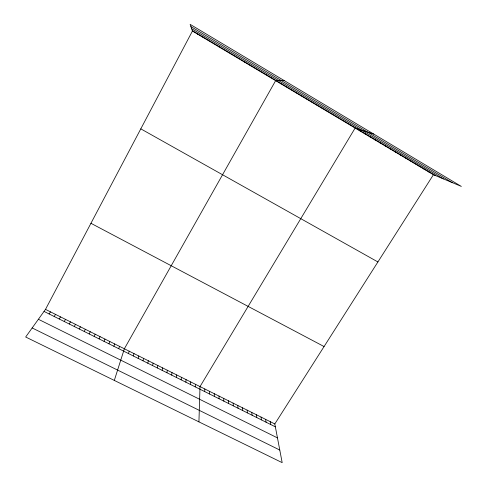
<?xml version="1.0" encoding="UTF-8"?>
<svg xmlns="http://www.w3.org/2000/svg" width="487" height="487" viewBox="0 0 487 487"><rect width="100%" height="100%" fill="white"/><g stroke="black" fill="none" stroke-linecap="round" stroke-linejoin="round"><path stroke-width="0.73" d="M204.741 391.609L204.784 388.967M198.927 421.87L200.017 386.581L355.133 128.057L373.76 134.083M195.257 386.873L195.378 384.267M190.569 384.535L190.727 381.942M185.864 382.185L186.064 379.61M181.152 379.836L181.395 377.279M176.422 377.48L176.708 374.935M213.592 43.678L213.629 43.313M171.686 375.112L172.008 372.585M166.931 372.744L167.297 370.236M162.171 370.363L162.579 367.874M157.398 367.983L157.843 365.512M152.608 365.597L153.101 363.138M147.805 363.199L148.34 360.764M142.995 360.8L143.568 358.377M138.168 358.389L138.783 355.985M218.84 46.807L218.937 46.472M133.328 355.979L133.992 353.592M128.477 353.556L129.183 351.188M114.311 380.42L124.362 348.777L275.636 80.665L284.317 80.635M118.737 348.698L119.528 346.367M113.848 346.257L114.682 343.944M108.948 343.81L109.825 341.515M104.035 341.357L104.955 339.08M99.105 338.897L100.072 336.639M94.161 336.432L95.172 334.198M89.212 333.96L90.265 331.744M84.245 331.483L85.341 329.285M79.265 328.999L80.41 326.814M433.418 174.717L274.808 423.952L282.18 462.65L25.671 337.004L45.498 309.373L192.426 31.058L190.131 24.35L461.329 186.411L433.418 174.717L192.426 31.058M74.267 326.509L75.461 324.342M69.264 324.007L70.499 321.864M64.241 321.505L65.526 319.381M59.207 318.991L60.54 316.885M54.16 316.477L55.536 314.389M49.102 313.951L50.52 311.881M244.882 62.33L245.223 62.147M250.044 65.404L250.44 65.258M255.188 68.478L255.632 68.357M260.326 71.534L260.819 71.443M265.439 74.584L265.981 74.523M270.547 77.628L271.137 77.597M280.713 83.691L281.395 83.715M285.772 86.704L286.502 86.759M290.818 89.711L291.597 89.797M295.846 92.713L296.674 92.828M300.869 95.702L301.739 95.848M305.866 98.684L306.792 98.855M310.858 101.661L311.826 101.856M315.832 104.626L316.848 104.851M320.793 107.584L321.852 107.834M325.742 110.531L326.844 110.811M330.673 113.471L331.824 113.781M335.592 116.405L336.791 116.74M340.498 119.327L341.74 119.692M345.393 122.243L346.677 122.639M350.269 125.153L351.596 125.573M360.13 131.033L361.549 131.502M365.116 134.004L366.577 134.503M370.083 136.969L371.593 137.492M375.039 139.921L376.591 140.475M379.982 142.868L381.577 143.446M384.907 145.802L386.544 146.41M389.819 148.73L391.505 149.363M394.72 151.652L396.442 152.309M399.608 154.562L401.373 155.25M404.478 157.465L406.286 158.178M409.336 160.363L411.186 161.1M414.175 163.248L416.075 164.016M419.009 166.128L420.945 166.919M423.824 169.001L425.802 169.817M428.627 171.862L430.648 172.702M32.16 327.952L279.775 450.043M38.388 319.277L277.462 437.892M45.498 309.373L274.808 423.952M44.025 311.418L275.356 426.837M90.941 223.29L324.068 346.543M140.798 128.854L377.9 261.951M190.892 26.566L452.167 182.576M191.61 28.672L443.401 178.899M192.255 30.565L435.475 175.582M197.625 33.767L197.74 34.23M270.224 421.663L270.735 424.536M265.628 419.368L266.097 422.223M261.02 417.067L261.452 419.904M202.976 36.957L203.036 37.383M256.399 414.754L256.795 417.578M251.767 412.44L252.126 415.247M247.122 410.121L247.445 412.915M242.465 407.796L242.745 410.571M237.796 405.464L238.04 408.222M233.121 403.126L233.322 405.866M228.427 400.777L228.586 403.504M223.722 398.427L223.843 401.136M219.004 396.071L219.089 398.768M208.308 40.141L208.32 40.537M214.274 393.709L214.317 396.388M209.538 391.341L209.538 394.001"/></g></svg>
